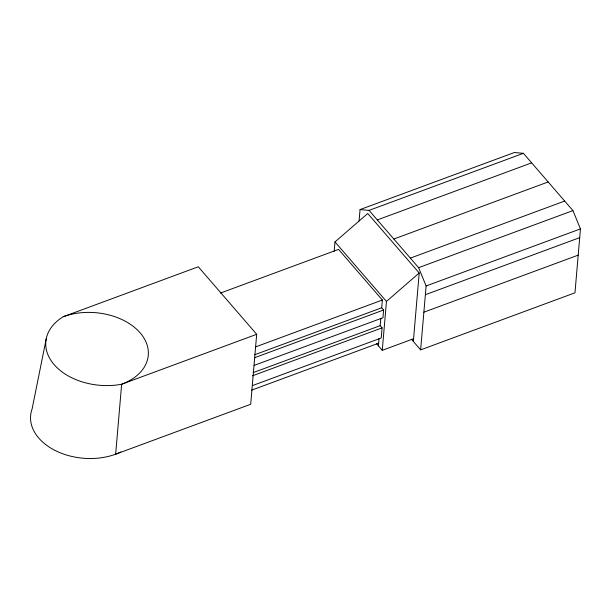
<?xml version="1.0" encoding="UTF-8"?>
<svg xmlns="http://www.w3.org/2000/svg" width="611" height="611" viewBox="0 0 611 611"><rect width="100%" height="100%" fill="white"/><g stroke="black" fill="none" stroke-linecap="round" stroke-linejoin="round"><path stroke-width="0.92" d="M256.689 334.301L250.693 404.261L115.655 454.194L121.65 384.243A56.029 37.928 4.9 0 0 140.14 332.842A56.029 37.928 4.9 0 0 63.246 316.719A57.388 38.844 4.9 0 0 54.15 364.645A57.388 38.844 4.9 0 0 121.65 384.243L256.689 334.301L198.292 266.778L63.246 316.719M334.186 251.32L334.988 241.925L367.738 213.491L419.207 272.995L413.342 341.434M359.062 221.083L360.047 209.581L514.378 152.506L523.39 153.315L572.942 210.604L580.45 228.896L574.974 292.806L420.635 349.874L411.478 339.281M378.438 345.879L379.064 338.547M252.435 385.602L381.218 337.982L382.089 327.87L380.172 325.655L380.798 318.3M254.176 365.378L382.952 317.751L383.616 309.998L381.699 307.784L382.364 300.032L338.563 249.387L220.518 293.043M413.571 338.738L382.265 350.317L386.458 301.429L419.207 272.995M420.635 349.874L426.119 285.963L418.611 267.671L369.059 210.383L360.047 209.581M46.184 339.013L32.078 409.034A56.029 37.928 4.9 0 0 56.151 450.971A56.029 37.928 4.9 0 0 120.802 452.01M369.059 210.383L523.39 153.315M377.315 219.929L531.646 162.862M393.835 239.031L548.166 181.956M410.348 258.125L564.686 201.05M418.611 267.671L572.942 210.604M255.375 346.995L382.364 300.032M426.119 285.963L580.45 228.896M254.711 354.747L381.699 307.784M254.84 357.626L383.616 309.998M425.371 294.708L579.702 237.641M253.175 372.611L380.172 325.655M423.866 312.198L578.205 255.131M252.412 375.818L382.089 327.87M251.671 390.146L378.667 343.183M334.988 241.925L386.458 301.429M376.582 343.741L382.265 350.317"/></g></svg>
